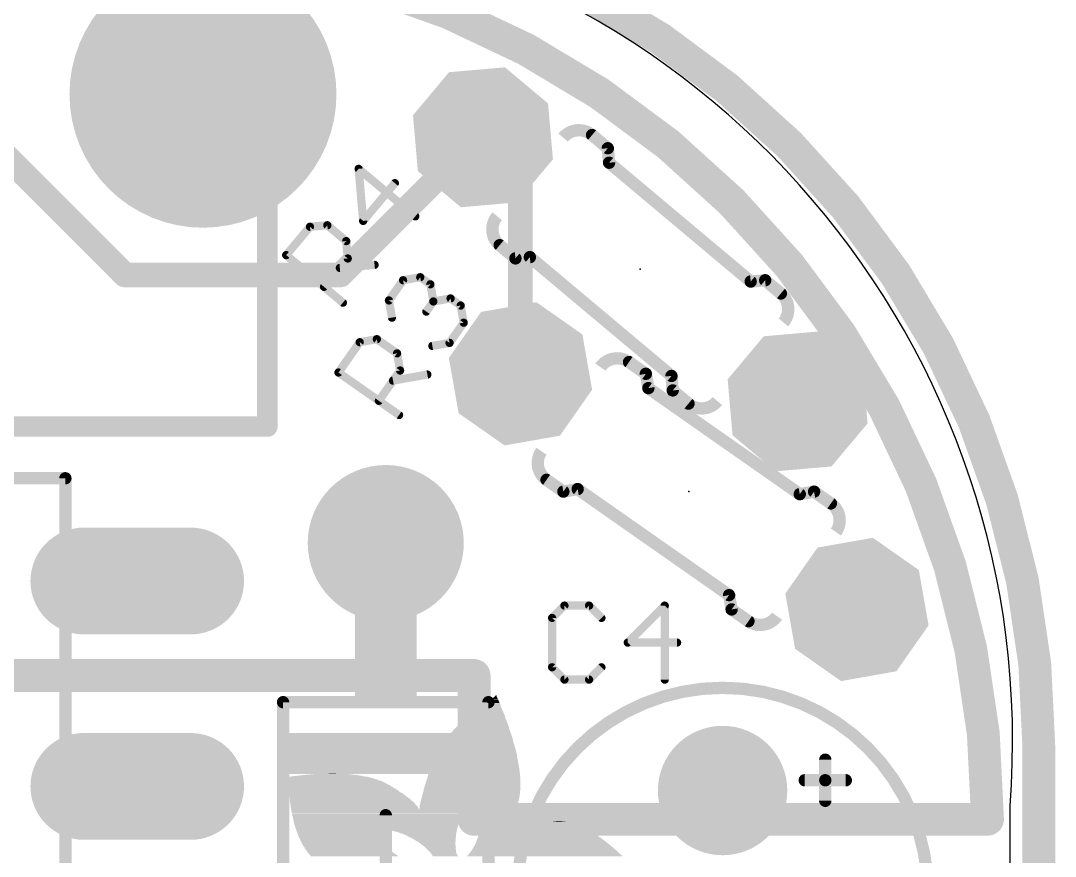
# Model space of a CAD drawing. Extents: x -0.5 to 33.7, y -0.3 to 25.8.
# Drawn here: x 20.94 to 33.73, y 6.02 to 16.35 of the extents above; entities that cross this region are included whole.
import ezdxf

# ---------------------------------------------------------------- set-up
doc = ezdxf.new("R2010")
doc.units = 0
for name, color, linetype in [('1', 12, 'CONTINUOUS'), ('16', 132, 'CONTINUOUS'), ('17', 110, 'CONTINUOUS'), ('20', 53, 'CONTINUOUS'), ('200', 4, 'CONTINUOUS'), ('21', 253, 'CONTINUOUS'), ('23', 53, 'CONTINUOUS'), ('25', 253, 'CONTINUOUS')]:
    doc.layers.add(name, color=color, linetype=linetype)

# ---------------------------------------------------------------- blocks, each defined once
blk = doc.blocks.new('RECT')
blk.add_solid([(-0.5, -0.5), (0.5, -0.5), (-0.5, 0.5), (0.5, 0.5)])
blk = doc.blocks.new('ROUNDP')
at = {"const_width": 0.5}
blk.add_lwpolyline([(0, -0.25, 1), (0, 0.25, 1), (0, -0.25)], format="xyb", dxfattribs=at)
blk = doc.blocks.new('LONGP100')
at = {"const_width": 1}
blk.add_lwpolyline([(-0.5, 0), (0.5, 0)], dxfattribs=at)
at = {"const_width": 0.5}
for points in [[(-0.5, 0.25, 1), (-0.5, -0.25)], [(0.5, -0.25, 1), (0.5, 0.25)]]:
    blk.add_lwpolyline(points, format="xyb", dxfattribs=at)
blk = doc.blocks.new('OCTAGONP')
at = {"const_width": 0.5}
blk.add_lwpolyline([(-0.25, -0.1036), (-0.25, 0.1036), (-0.1036, 0.25), (0.1036, 0.25), (0.25, 0.1036), (0.25, -0.1036), (0.1036, -0.25), (-0.1036, -0.25), (-0.25, -0.1036), (-0.25, 0.1036)], dxfattribs=at)

msp = doc.modelspace()

# ---------------------------------------------------------------- linework, layer by layer
at = {"layer": '1'}
for points, const_width in [([(33.528, 7.366, 0.4142), (22.987, 17.907)], 0.4064), ([(33.6296, 7.366, 1), (33.4264, 7.366)], 0.2032), ([(33.4264, 7.366, 1), (33.6296, 7.366)], 0.2032)]:
    msp.add_lwpolyline(points, format="xyb", dxfattribs=dict(at, const_width=const_width))
at = {"layer": '1', "const_width": 0.4064}
msp.add_lwpolyline([(33.528, 7.366), (33.528, -0.127)], dxfattribs=at)
at = {"layer": '16'}
for points, const_width in [([(32.893, 6.477, 0.4142), (22.098, 17.272)], 0.4064), ([(26.5939, 14.9862, 1), (26.5941, 14.8338)], 0.1524), ([(26.6479, 14.8561, 1), (26.5401, 14.9639)], 0.1524), ([(26.7289, 14.91, 1), (26.5765, 14.9102)], 0.1524), ([(26.7066, 14.9302, 1), (26.5988, 14.8224)], 0.1524), ([(26.6528, 14.8339, 1), (26.6526, 14.9863)], 0.1524), ([(26.5765, 14.8764, 1), (26.7289, 14.8762)], 0.1524), ([(27.1931, 14.4121, 1), (27.0407, 14.4121)], 0.1524), ([(27.063, 14.3582, 1), (27.1708, 14.466)], 0.1524), ([(22.225, 13.2842, 1), (22.225, 13.1318)], 0.1524), ([(22.1711, 13.1541, 1), (22.2789, 13.2619)], 0.1524), ([(24.8381, 13.2619, 1), (24.9459, 13.1541)], 0.1524), ([(24.892, 13.1318, 1), (24.892, 13.2842)], 0.1524), ([(27.0408, 11.9855, 1), (27.1932, 11.9855)], 0.1524), ([(26.6446, 8.255, 1), (26.4414, 8.255)], 0.2032), ([(26.543, 8.1534, 1), (26.543, 8.3566)], 0.2032), ([(26.543, 6.5786, 1), (26.543, 6.3754)], 0.2032), ([(32.893, 6.3754, 1), (32.893, 6.5786)], 0.2032), ([(26.4414, 6.477, 1), (26.6446, 6.477)], 0.2032), ([(32.7914, 6.477, 1), (32.9946, 6.477)], 0.2032)]:
    msp.add_lwpolyline(points, format="xyb", dxfattribs=dict(at, const_width=const_width))
for points, const_width in [([(20.574, 14.859), (22.225, 13.208)], 0.3048), ([(24.892, 13.208), (26.594, 14.91)], 0.3048), ([(26.594, 14.91), (26.6527, 14.9101)], 0.3048), ([(26.6527, 14.9101), (26.6527, 14.8763)], 0.3048), ([(26.6527, 14.8763), (27.1169, 14.4121)], 0.3048), ([(27.1169, 14.4121), (27.117, 11.9855)], 0.3048), ([(22.225, 13.208), (24.892, 13.208)], 0.3048), ([(18.796, 8.255), (26.543, 8.255)], 0.4064), ([(26.543, 8.255), (26.543, 6.477)], 0.4064), ([(26.543, 6.477), (32.893, 6.477)], 0.4064)]:
    msp.add_lwpolyline(points, dxfattribs=dict(at, const_width=const_width))
at = {"layer": '20'}
msp.add_line((33.1712, 0.124), (33.1712, 6.6404), dxfattribs=at)
msp.add_arc((22.9044, 7.4404), 10.2979, 355.5444, 85.5433, dxfattribs=at)
at = {"layer": '21'}
for points, const_width in [([(23.9862, 11.3332), (23.9862, 25.6332)], 0.254), ([(28.0025, 14.938), (28.1971, 14.7748)], 0.1524), ([(28.2127, 14.5958), (28.1971, 14.7748)], 0.1524), ([(28.2127, 14.5958), (29.9639, 13.1264)], 0.1524), ([(26.8596, 13.576), (27.0542, 13.4127)], 0.1524), ([(27.2331, 13.4284), (27.0542, 13.4127)], 0.1524), ([(27.2331, 13.4284), (28.9843, 11.959)], 0.1524), ([(29.9639, 13.1264), (30.1428, 13.1421)], 0.1524), ([(30.3374, 12.9788), (30.1428, 13.1421)], 0.1524), ([(28.4591, 12.131), (28.6672, 11.9853)], 0.1524), ([(28.6984, 11.8084), (28.6672, 11.9853)], 0.1524), ([(28.9843, 11.959), (28.9999, 11.78)], 0.1524), ([(28.6984, 11.8084), (30.571, 10.4972)], 0.1524), ([(29.1945, 11.6168), (28.9999, 11.78)], 0.1524), ([(9.1862, 11.3332), (23.9862, 11.3332)], 0.254), ([(15.6464, 10.6934), (21.4884, 10.6934)], 0.1524), ([(21.4884, 0.5334), (21.4884, 10.6934)], 0.1524), ([(27.4393, 10.6745), (27.6474, 10.5288)], 0.1524), ([(27.8242, 10.56), (27.6474, 10.5288)], 0.1524), ([(27.8242, 10.56), (29.6968, 9.2488)], 0.1524), ([(30.571, 10.4972), (30.7478, 10.5284)], 0.1524), ([(30.9559, 10.3827), (30.7478, 10.5284)], 0.1524), ([(29.6968, 9.2488), (29.728, 9.0719)], 0.1524), ([(29.9361, 8.9262), (29.728, 9.0719)], 0.1524), ([(24.1808, 3.8608), (24.1808, 7.9248)], 0.1524), ([(26.7208, 7.9248), (24.1808, 7.9248)], 0.1524), ([(26.7208, 7.9248), (26.7208, 3.8608)], 0.1524), ([(30.8864, 7.2136), (30.8864, 6.9596)], 0.1524), ([(30.6324, 6.9596), (30.8864, 6.9596)], 0.1524), ([(30.8864, 6.9596), (30.8864, 6.7056)], 0.1524), ([(30.8864, 6.9596), (31.1404, 6.9596)], 0.1524), ([(25.4508, 6.5278), (25.4508, 5.8928)], 0.1524)]:
    msp.add_lwpolyline(points, dxfattribs=dict(at, const_width=const_width))
for points, const_width in [([(28.0025, 14.938, 0.4142), (27.6446, 14.9067)], 0.1524), ([(28.027, 14.9672, 1), (27.978, 14.9088)], 0.0762), ([(28.235, 14.7781, 1), (28.1591, 14.7714)], 0.0762), ([(28.1726, 14.7456, 1), (28.2215, 14.8039)], 0.0762), ([(28.2372, 14.625, 1), (28.1882, 14.5666)], 0.0762), ([(28.1748, 14.5925, 1), (28.2507, 14.5992)], 0.0762), ([(26.8283, 13.9338, 0.4142), (26.8596, 13.576)], 0.1524), ([(26.8841, 13.6052, 1), (26.8351, 13.5468)], 0.0762), ([(27.0509, 13.4507, 1), (27.0575, 13.3748)], 0.0762), ([(27.0297, 13.3835, 1), (27.0787, 13.4419)], 0.0762), ([(27.2576, 13.4576, 1), (27.2086, 13.3992)], 0.0762), ([(27.2364, 13.3904, 1), (27.2298, 13.4663)], 0.0762), ([(29.9606, 13.1644, 1), (29.9672, 13.0885)], 0.0762), ([(29.9394, 13.0972, 1), (29.9884, 13.1556)], 0.0762), ([(30.1673, 13.1713, 1), (30.1183, 13.1129)], 0.0762), ([(30.1461, 13.1041, 1), (30.1395, 13.18)], 0.0762), ([(30.3687, 12.621, 0.4142), (30.3374, 12.9788)], 0.1524), ([(30.3129, 12.9496, 1), (30.3619, 13.008)], 0.0762), ([(28.4591, 12.131, 0.4142), (28.1054, 12.0686)], 0.1524), ([(28.481, 12.1622, 1), (28.4373, 12.0997)], 0.0762), ([(28.7047, 11.9919, 1), (28.6297, 11.9786)], 0.0762), ([(28.6453, 11.9541, 1), (28.689, 12.0165)], 0.0762), ([(29.0222, 11.9623, 1), (28.9463, 11.9556)], 0.0762), ([(28.9598, 11.9298, 1), (29.0088, 11.9882)], 0.0762), ([(28.7202, 11.8396, 1), (28.6765, 11.7772)], 0.0762), ([(28.6609, 11.8018, 1), (28.7359, 11.815)], 0.0762), ([(29.0244, 11.8092, 1), (28.9754, 11.7509)], 0.0762), ([(28.962, 11.7767, 1), (29.0379, 11.7834)], 0.0762), ([(29.1945, 11.6168, 0.4142), (29.5524, 11.6481)], 0.1524), ([(29.17, 11.5876, 1), (29.219, 11.646)], 0.0762), ([(23.9227, 11.3332, 1), (24.0497, 11.3332)], 0.127), ([(23.9862, 11.2697, 1), (23.9862, 11.3967)], 0.127), ([(27.3769, 11.0283, 0.4142), (27.4393, 10.6745)], 0.1524), ([(21.5265, 10.6934, 1), (21.4503, 10.6934)], 0.0762), ([(21.4884, 10.6553, 1), (21.4884, 10.7315)], 0.0762), ([(27.4612, 10.7057, 1), (27.4174, 10.6433)], 0.0762), ([(27.8461, 10.5912, 1), (27.8024, 10.5288)], 0.0762), ([(27.8309, 10.5225, 1), (27.8176, 10.5975)], 0.0762), ([(27.6407, 10.5663, 1), (27.654, 10.4913)], 0.0762), ([(27.6255, 10.4976, 1), (27.6692, 10.56)], 0.0762), ([(30.5643, 10.5347, 1), (30.5776, 10.4597)], 0.0762), ([(30.5491, 10.466, 1), (30.5928, 10.5284)], 0.0762), ([(30.7697, 10.5596, 1), (30.726, 10.4972)], 0.0762), ([(30.7544, 10.4909, 1), (30.7412, 10.5659)], 0.0762), ([(31.0183, 10.0289, 0.4142), (30.9559, 10.3827)], 0.1524), ([(30.934, 10.3515, 1), (30.9777, 10.4139)], 0.0762), ([(29.7343, 9.2554, 1), (29.6593, 9.2422)], 0.0762), ([(29.675, 9.2176, 1), (29.7187, 9.28)], 0.0762), ([(29.7499, 9.1031, 1), (29.7062, 9.0407)], 0.0762), ([(29.6905, 9.0653, 1), (29.7655, 9.0785)], 0.0762), ([(29.9361, 8.9262, 0.4142), (30.2898, 8.9886)], 0.1524), ([(29.9142, 8.895, 1), (29.9579, 8.9575)], 0.0762), ([(29.6164, 3.0226, 1), (29.6164, 8.1026, 1), (29.6164, 3.0226)], 0.1524), ([(24.2189, 7.9248, 1), (24.1427, 7.9248)], 0.0762), ([(24.1808, 7.9629, 1), (24.1808, 7.8867)], 0.0762), ([(26.7589, 7.9248, 1), (26.6827, 7.9248)], 0.0762), ([(26.7208, 7.8867, 1), (26.7208, 7.9629)], 0.0762), ([(30.9245, 7.2136, 1), (30.8483, 7.2136)], 0.0762), ([(30.6324, 6.9977, 1), (30.6324, 6.9215)], 0.0762), ([(30.9245, 6.9596, 1), (30.8483, 6.9596)], 0.0762), ([(30.8864, 6.9977, 1), (30.8864, 6.9215)], 0.0762), ([(30.8483, 6.9596, 1), (30.9245, 6.9596)], 0.0762), ([(30.8864, 6.9215, 1), (30.8864, 6.9977)], 0.0762), ([(31.1404, 6.9215, 1), (31.1404, 6.9977)], 0.0762), ([(30.8483, 6.7056, 1), (30.9245, 6.7056)], 0.0762), ([(25.4889, 6.5278, 1), (25.4127, 6.5278)], 0.0762)]:
    msp.add_lwpolyline(points, format="xyb", dxfattribs=dict(at, const_width=const_width))
at = {"layer": '23'}
for p in [(28.5985, 13.2774), (29.1976, 10.5286)]:
    msp.add_point(p, dxfattribs=at)
at = {"layer": '25', "const_width": 0.0508}
for points in [[(25.1312, 14.5399, 1), (25.0985, 14.501)], [(25.1402, 14.5227, 1), (25.0896, 14.5182)], [(25.5829, 14.3268, 1), (25.544, 14.3595)], [(25.7996, 13.9127, 1), (25.8323, 13.9516)], [(24.5113, 13.8291, 1), (24.5157, 13.7785)], [(24.533, 13.7875, 1), (24.4941, 13.8201)], [(24.7447, 13.8421, 1), (24.7121, 13.8031)], [(24.7306, 13.7973, 1), (24.7262, 13.8479)], [(25.1518, 13.8921, 1), (25.1907, 13.8594)], [(25.146, 13.8736, 1), (25.1966, 13.878)], [(24.9874, 13.6287, 1), (24.9368, 13.6243)], [(24.9458, 13.607, 1), (24.9784, 13.646)], [(24.1999, 13.4696, 1), (24.2388, 13.4369)], [(24.2357, 13.4727, 1), (24.2031, 13.4338)], [(24.9556, 13.4094, 1), (25.0062, 13.4138)], [(25.0004, 13.3953, 1), (24.9614, 13.4279)], [(24.8806, 13.3201, 1), (24.8851, 13.2695)], [(25.3148, 13.3071, 1), (25.3104, 13.3577)], [(25.6605, 13.1675, 1), (25.6693, 13.1175)], [(25.6857, 13.128, 1), (25.6441, 13.1571)], [(25.8919, 13.2008, 1), (25.8627, 13.1592)], [(25.8817, 13.155, 1), (25.8729, 13.205)], [(24.6673, 13.0774, 1), (24.7062, 13.0448)], [(26.0273, 13.0969, 1), (25.9772, 13.0881)], [(25.9877, 13.0717, 1), (26.0168, 13.1133)], [(25.5149, 12.897, 1), (25.4649, 12.8882)], [(25.4691, 12.9072, 1), (25.5107, 12.8781)], [(26.0353, 12.9051, 1), (26.0441, 12.855)], [(26.0605, 12.8655, 1), (26.0189, 12.8946)], [(26.2667, 12.9383, 1), (26.2376, 12.8967)], [(26.2566, 12.8925, 1), (26.2477, 12.9425)], [(24.9041, 12.8455, 1), (24.9368, 12.8845)], [(26.0147, 12.8756, 1), (26.0647, 12.8845)], [(26.4021, 12.8344, 1), (26.3521, 12.8256)], [(26.3625, 12.8092, 1), (26.3917, 12.8508)], [(25.5023, 12.6758, 1), (25.5524, 12.6846)], [(25.9314, 12.7697, 1), (25.973, 12.7405)], [(26.4354, 12.603, 1), (26.3937, 12.6322)], [(26.3895, 12.6132, 1), (26.4396, 12.622)], [(25.1239, 12.4012, 1), (25.1327, 12.3512)], [(25.1491, 12.3616, 1), (25.1075, 12.3908)], [(25.3553, 12.4345, 1), (25.3261, 12.3928)], [(25.3451, 12.3886, 1), (25.3363, 12.4387)], [(26.244, 12.3427, 1), (26.2352, 12.3927)], [(25.6156, 12.2431, 1), (25.5656, 12.2343)], [(25.576, 12.2179, 1), (25.6052, 12.2595)], [(26.0227, 12.3553, 1), (26.0316, 12.3052)], [(26.2188, 12.3823, 1), (26.2604, 12.3531)], [(24.8804, 12.0222, 1), (24.8513, 11.9805)], [(24.845, 12.0159, 1), (24.8866, 11.9868)], [(25.6031, 12.0218, 1), (25.6531, 12.0307)], [(25.6489, 12.0117, 1), (25.6073, 12.0408)], [(25.5362, 11.9263, 1), (25.545, 11.8763)], [(25.9699, 11.9512, 1), (25.961, 12.0012)], [(25.3448, 11.666, 1), (25.3864, 11.6368)], [(25.6009, 11.4556, 1), (25.6301, 11.4972)], [(27.6607, 9.1448, 1), (27.6607, 9.094)], [(27.6787, 9.1014, 1), (27.6428, 9.1373)], [(27.9838, 9.1373, 1), (27.9478, 9.1014)], [(27.9658, 9.094, 1), (27.9658, 9.1448)], [(28.9267, 9.1194, 1), (28.8759, 9.1194)], [(28.9193, 9.1014, 1), (28.8833, 9.1373)], [(27.5336, 8.9669, 1), (27.4828, 8.9669)], [(27.4902, 8.9848, 1), (27.5262, 8.9489)], [(28.1004, 8.9489, 1), (28.1363, 8.9848)], [(28.4437, 8.6872, 1), (28.4437, 8.6364)], [(28.4258, 8.6798, 1), (28.4617, 8.6438)], [(29.0538, 8.6364, 1), (29.0538, 8.6872)], [(27.5262, 8.3747, 1), (27.4902, 8.3388)], [(27.4828, 8.3567, 1), (27.5336, 8.3567)], [(28.1363, 8.3388, 1), (28.1004, 8.3747)], [(27.6607, 8.2296, 1), (27.6607, 8.1788)], [(27.6428, 8.1862, 1), (27.6787, 8.2222)], [(27.9478, 8.2222, 1), (27.9838, 8.1862)], [(27.9658, 8.1788, 1), (27.9658, 8.2296)], [(28.8759, 8.2042, 1), (28.9267, 8.2042)]]:
    msp.add_lwpolyline(points, format="xyb", dxfattribs=at)
at = {"layer": '25', "const_width": 0.1016}
for points in [[(25.8159, 13.9322), (25.1149, 14.5204)], [(25.1149, 14.5204), (25.1713, 13.8758)], [(25.1713, 13.8758), (25.5634, 14.3432)], [(24.2194, 13.4533), (24.5135, 13.8038)], [(24.5135, 13.8038), (24.7284, 13.8226)], [(24.7284, 13.8226), (24.9621, 13.6265)], [(24.9621, 13.6265), (24.9809, 13.4116)], [(24.9205, 12.865), (24.2194, 13.4533)], [(24.9809, 13.4116), (24.6868, 13.0611)], [(24.8829, 13.2948), (25.3126, 13.3324)], [(25.4899, 12.8926), (25.6649, 13.1425)], [(25.6649, 13.1425), (25.8773, 13.18)], [(25.8773, 13.18), (26.0023, 13.0925)], [(26.0023, 13.0925), (26.0397, 12.8801)], [(25.5274, 12.6802), (25.4899, 12.8926)], [(26.0397, 12.8801), (25.9522, 12.7551)], [(26.0397, 12.8801), (26.2521, 12.9175)], [(26.2521, 12.9175), (26.3771, 12.83)], [(26.3771, 12.83), (26.4146, 12.6176)], [(26.4146, 12.6176), (26.2396, 12.3677)], [(24.8658, 12.0014), (25.1283, 12.3762)], [(25.1283, 12.3762), (25.3407, 12.4136)], [(25.3407, 12.4136), (25.5906, 12.2387)], [(26.2396, 12.3677), (26.0271, 12.3302)], [(25.5906, 12.2387), (25.6281, 12.0262)], [(25.6155, 11.4764), (24.8658, 12.0014)], [(25.6281, 12.0262), (25.3656, 11.6514)], [(25.5406, 11.9013), (25.9654, 11.9762)], [(27.6607, 9.1194), (27.5082, 8.9669)], [(27.9658, 9.1194), (27.6607, 9.1194)], [(28.1183, 8.9669), (27.9658, 9.1194)], [(28.9013, 9.1194), (28.4437, 8.6618)], [(28.9013, 8.2042), (28.9013, 9.1194)], [(27.5082, 8.9669), (27.5082, 8.3567)], [(28.4437, 8.6618), (29.0538, 8.6618)], [(27.5082, 8.3567), (27.6607, 8.2042)], [(27.9658, 8.2042), (28.1183, 8.3567)], [(27.6607, 8.2042), (27.9658, 8.2042)]]:
    msp.add_lwpolyline(points, dxfattribs=at)

# ---------------------------------------------------------------- block references
at = {"layer": '17'}
for name, p, xscale, yscale, rotation in [('ROUNDP', (23.1902, 15.4432), 3.302, 3.302, 180), ('ROUNDP', (23.1902, 15.4432), 3.302, 3.302, 180), ('OCTAGONP', (26.6527, 14.9101), 1.6764, 1.6764, 140), ('OCTAGONP', (26.6527, 14.9101), 1.6764, 1.6764, 140), ('OCTAGONP', (27.117, 11.9855), 1.6764, 1.6764, 145), ('OCTAGONP', (27.117, 11.9855), 1.6764, 1.6764, 145), ('OCTAGONP', (30.5443, 11.6447), 1.6764, 1.6764, 140), ('OCTAGONP', (30.5443, 11.6447), 1.6764, 1.6764, 140), ('ROUNDP', (25.4508, 9.8928), 1.9304, 1.9304, 270), ('ROUNDP', (25.4508, 9.8928), 1.9304, 1.9304, 270), ('OCTAGONP', (31.2782, 9.0717), 1.6764, 1.6764, 145), ('OCTAGONP', (31.2782, 9.0717), 1.6764, 1.6764, 145), ('LONGP100', (22.3774, 9.4234), 1.3208, 1.3208, 180), ('LONGP100', (22.3774, 9.4234), 1.3208, 1.3208, 180), ('ROUNDP', (29.6164, 6.8326), 1.6002, 1.6002, 270), ('ROUNDP', (29.6164, 6.8326), 1.6002, 1.6002, 270), ('LONGP100', (22.3774, 6.8834), 1.3208, 1.3208, 180), ('LONGP100', (22.3774, 6.8834), 1.3208, 1.3208, 180)]:
    msp.add_blockref(name, p, dxfattribs=dict(at, xscale=xscale, yscale=yscale, rotation=rotation))
at = {"layer": '200', "yscale": 0.0038}
for p, xscale in [((26.7882, 7.9338), 0.1256), ((26.7882, 7.9376), 0.118), ((26.7901, 7.9414), 0.1142), ((26.792, 7.9452), 0.1104), ((26.7939, 7.949), 0.099), ((26.7958, 7.9528), 0.0952), ((26.7958, 7.9566), 0.0876), ((26.7977, 7.9604), 0.0838), ((26.7996, 7.9643), 0.0724), ((26.8015, 7.9681), 0.0686), ((26.8034, 7.9719), 0.0648), ((26.8034, 7.9757), 0.0572), ((26.8053, 7.9795), 0.0534), ((26.8073, 7.9833), 0.0418), ((26.8092, 7.9871), 0.038), ((26.8092, 7.9909), 0.0304), ((26.8111, 7.9947), 0.0266), ((26.813, 7.9985), 0.0228), ((26.8129, 8.0024), 0.0152), ((26.8148, 8.0062), 0.0114), ((26.7311, 7.8042), 0.3466), ((26.7311, 7.808), 0.339), ((26.733, 7.8119), 0.3352), ((26.7348, 7.8157), 0.3238), ((26.7367, 7.8195), 0.32), ((26.7386, 7.8233), 0.3162), ((26.7405, 7.8271), 0.3048), ((26.7424, 7.8309), 0.301), ((26.7425, 7.8347), 0.2932), ((26.7444, 7.8385), 0.2894), ((26.7482, 7.8423), 0.2818), ((26.7482, 7.8461), 0.2742), ((26.7501, 7.85), 0.2704), ((26.752, 7.8538), 0.259), ((26.7539, 7.8576), 0.2552), ((26.7558, 7.8614), 0.2514), ((26.7577, 7.8652), 0.24), ((26.7596, 7.869), 0.2362), ((26.7596, 7.8728), 0.2286), ((26.7615, 7.8766), 0.2248), ((26.7653, 7.8804), 0.2172), ((26.7653, 7.8842), 0.2096), ((26.7672, 7.8881), 0.2058), ((26.7692, 7.8919), 0.1942), ((26.7711, 7.8957), 0.1904), ((26.773, 7.8995), 0.1866), ((26.773, 7.9033), 0.179), ((26.7768, 7.9071), 0.1714), ((26.7767, 7.9109), 0.1638), ((26.7786, 7.9147), 0.16), ((26.7786, 7.9185), 0.1524), ((26.7825, 7.9223), 0.1446), ((26.7844, 7.9262), 0.1408), ((26.7844, 7.93), 0.1332), ((26.672, 7.6785), 0.5562), ((26.6739, 7.6823), 0.5524), ((26.6739, 7.6861), 0.5448), ((26.6777, 7.6899), 0.5372), ((26.6796, 7.6937), 0.5334), ((26.6796, 7.6976), 0.5258), ((26.6834, 7.7014), 0.5182), ((26.6853, 7.7052), 0.5144), ((26.6853, 7.709), 0.5068), ((26.6891, 7.7128), 0.4992), ((26.6891, 7.7166), 0.4914), ((26.691, 7.7204), 0.4876), ((26.6948, 7.7242), 0.48), ((26.6948, 7.728), 0.4724), ((26.6967, 7.7318), 0.4686), ((26.6986, 7.7357), 0.4648), ((26.7005, 7.7395), 0.4534), ((26.7024, 7.7433), 0.4496), ((26.7025, 7.7471), 0.4418), ((26.7063, 7.7509), 0.4342), ((26.7082, 7.7547), 0.4304), ((26.7082, 7.7585), 0.4228), ((26.712, 7.7623), 0.4152), ((26.7139, 7.7661), 0.4114), ((26.7139, 7.7699), 0.4038), ((26.7158, 7.7738), 0.4), ((26.7177, 7.7776), 0.3886), ((26.7196, 7.7814), 0.3848), ((26.7215, 7.7852), 0.381), ((26.7234, 7.789), 0.3696), ((26.7253, 7.7928), 0.3658), ((26.7253, 7.7966), 0.3582), ((26.7291, 7.8004), 0.3506), ((26.6282, 7.549), 0.7352), ((26.6282, 7.5528), 0.7276), ((26.6301, 7.5566), 0.7238), ((26.632, 7.5604), 0.72), ((26.632, 7.5642), 0.7124), ((26.6339, 7.568), 0.7086), ((26.6339, 7.5756), 0.701), ((26.6358, 7.5718), 0.7048), ((26.6358, 7.5794), 0.6972), ((26.6377, 7.5833), 0.6934), ((26.6377, 7.5871), 0.6858), ((26.6396, 7.5909), 0.682), ((26.6415, 7.5947), 0.6782), ((26.6415, 7.5985), 0.6706), ((26.6434, 7.6023), 0.6668), ((26.6453, 7.6061), 0.663), ((26.6453, 7.6099), 0.6552), ((26.6472, 7.6137), 0.6514), ((26.6491, 7.6175), 0.6476), ((26.6491, 7.6214), 0.64), ((26.651, 7.6252), 0.6362), ((26.6529, 7.629), 0.6324), ((26.6529, 7.6328), 0.6248), ((26.6548, 7.6366), 0.621), ((26.6567, 7.6404), 0.6172), ((26.6567, 7.6442), 0.6096), ((26.6605, 7.648), 0.602), ((26.6624, 7.6518), 0.5982), ((26.6625, 7.6556), 0.5904), ((26.6644, 7.6595), 0.5866), ((26.6663, 7.6633), 0.5828), ((26.6663, 7.6671), 0.5752), ((26.6701, 7.6709), 0.5676), ((26.6701, 7.6747), 0.56), ((26.5996, 7.4194), 0.8686), ((26.5996, 7.427), 0.861), ((26.6015, 7.4232), 0.8648), ((26.6015, 7.4309), 0.8572), ((26.6034, 7.4385), 0.8534), ((26.6034, 7.4347), 0.8534), ((26.6034, 7.4423), 0.8458), ((26.6053, 7.4499), 0.842), ((26.6053, 7.4461), 0.842), ((26.6053, 7.4537), 0.8344), ((26.6072, 7.4613), 0.8306), ((26.6072, 7.4575), 0.8306), ((26.6091, 7.4651), 0.8268), ((26.6091, 7.469), 0.8192), ((26.611, 7.4766), 0.8154), ((26.611, 7.4728), 0.8154), ((26.611, 7.4804), 0.8078), ((26.6129, 7.488), 0.804), ((26.6129, 7.4842), 0.804), ((26.6129, 7.4918), 0.7962), ((26.6148, 7.4956), 0.7924), ((26.6167, 7.4994), 0.7886), ((26.6167, 7.5071), 0.781), ((26.6186, 7.5032), 0.7848), ((26.6186, 7.5109), 0.7772), ((26.6205, 7.5147), 0.7734), ((26.6205, 7.5223), 0.7658), ((26.6205, 7.5185), 0.7658), ((26.6224, 7.5261), 0.762), ((26.6224, 7.5299), 0.7544), ((26.6243, 7.5337), 0.7506), ((26.6263, 7.5375), 0.7466), ((26.6263, 7.5452), 0.739), ((26.6263, 7.5413), 0.739), ((26.5786, 7.2975), 0.9716), ((26.5805, 7.2937), 0.9754), ((26.5805, 7.3051), 0.9678), ((26.5805, 7.3013), 0.9678), ((26.5806, 7.3127), 0.96), ((26.5825, 7.3089), 0.9638), ((26.5825, 7.3166), 0.9562), ((26.5844, 7.3242), 0.9524), ((26.5844, 7.3204), 0.9524), ((26.5844, 7.3318), 0.9448), ((26.5844, 7.328), 0.9448), ((26.5863, 7.3394), 0.941), ((26.5863, 7.3356), 0.941), ((26.5863, 7.347), 0.9334), ((26.5863, 7.3432), 0.9334), ((26.5882, 7.3508), 0.9296), ((26.5881, 7.3585), 0.922), ((26.5901, 7.3547), 0.9258), ((26.59, 7.3661), 0.9182), ((26.59, 7.3623), 0.9182), ((26.59, 7.3737), 0.9106), ((26.5919, 7.3699), 0.9144), ((26.592, 7.3775), 0.9066), ((26.5939, 7.3851), 0.9028), ((26.5939, 7.3813), 0.9028), ((26.5939, 7.3889), 0.8952), ((26.5958, 7.3966), 0.8914), ((26.5958, 7.3928), 0.8914), ((26.5958, 7.4042), 0.8838), ((26.5958, 7.4004), 0.8838), ((26.5977, 7.408), 0.88), ((26.5977, 7.4156), 0.8724), ((26.5996, 7.4118), 0.8762), ((26.5615, 7.168), 1.0592), ((26.5615, 7.1642), 1.0592), ((26.5634, 7.1794), 1.0554), ((26.5634, 7.1756), 1.0554), ((26.5634, 7.1718), 1.0554), ((26.5634, 7.187), 1.0476), ((26.5634, 7.1832), 1.0476), ((26.5653, 7.1946), 1.0438), ((26.5653, 7.1908), 1.0438), ((26.5672, 7.2023), 1.04), ((26.5672, 7.1984), 1.04), ((26.5672, 7.2137), 1.0324), ((26.5672, 7.2099), 1.0324), ((26.5672, 7.2061), 1.0324), ((26.5691, 7.2213), 1.0286), ((26.5691, 7.2175), 1.0286), ((26.5691, 7.2289), 1.021), ((26.5691, 7.2251), 1.021), ((26.571, 7.2365), 1.0172), ((26.571, 7.2327), 1.0172), ((26.571, 7.2442), 1.0096), ((26.5729, 7.2404), 1.0134), ((26.5729, 7.2518), 1.0058), ((26.5729, 7.248), 1.0058), ((26.5748, 7.2594), 1.002), ((26.5748, 7.2556), 1.002), ((26.5748, 7.267), 0.9944), ((26.5748, 7.2632), 0.9944), ((26.5767, 7.2746), 0.9906), ((26.5767, 7.2708), 0.9906), ((26.5767, 7.2823), 0.983), ((26.5767, 7.2785), 0.983), ((26.5786, 7.2899), 0.9792), ((26.5786, 7.2861), 0.9792), ((24.7841, 7.0384), 0.3162), ((24.7898, 7.0422), 0.0914), ((26.5462, 7.0422), 1.1278), ((26.5462, 7.0384), 1.1278), ((26.5463, 7.0537), 1.12), ((26.5463, 7.0499), 1.12), ((26.5482, 7.046), 1.1238), ((26.5482, 7.0651), 1.1162), ((26.5482, 7.0613), 1.1162), ((26.5482, 7.0575), 1.1162), ((26.5501, 7.0765), 1.1124), ((26.5501, 7.0727), 1.1124), ((26.5501, 7.0689), 1.1124), ((26.5501, 7.0841), 1.1048), ((26.552, 7.0803), 1.1086), ((26.552, 7.0956), 1.101), ((26.552, 7.0918), 1.101), ((26.552, 7.088), 1.101), ((26.5539, 7.1032), 1.0972), ((26.5539, 7.0994), 1.0972), ((26.5539, 7.1146), 1.0896), ((26.5558, 7.1108), 1.0934), ((26.5558, 7.107), 1.0934), ((26.5558, 7.1222), 1.0858), ((26.5558, 7.1184), 1.0858), ((26.5577, 7.1337), 1.082), ((26.5577, 7.1299), 1.082), ((26.5577, 7.1261), 1.082), ((26.5577, 7.1413), 1.0744), ((26.5577, 7.1375), 1.0744), ((26.5596, 7.1527), 1.0706), ((26.5596, 7.1489), 1.0706), ((26.5596, 7.1451), 1.0706), ((26.5615, 7.1603), 1.0668), ((26.5615, 7.1565), 1.0668), ((24.7536, 6.9927), 1.0096), ((24.7746, 6.9813), 1.0516), ((24.7822, 6.9775), 1.0668), ((24.7879, 6.9737), 1.0782), ((24.8146, 6.9546), 1.1316), ((24.8184, 6.9508), 1.1392), ((24.8241, 6.947), 1.1506), ((24.8279, 6.9432), 1.1582), ((24.8527, 6.9203), 1.2078), ((24.8565, 6.9165), 1.2154), ((24.8603, 6.9127), 1.223), ((24.8641, 6.9089), 1.2306), ((24.7613, 6.9889), 1.0248), ((24.7689, 6.9851), 1.04), ((24.7937, 6.9698), 1.0896), ((24.7994, 6.966), 1.101), ((24.8051, 6.9622), 1.1124), ((24.8089, 6.9584), 1.12), ((24.8337, 6.9394), 1.1696), ((24.8375, 6.9356), 1.1772), ((24.8413, 6.9317), 1.1848), ((24.8451, 6.9279), 1.1924), ((24.8489, 6.9241), 1.2), ((24.7403, 7.0003), 0.9754), ((24.7479, 6.9965), 0.9906), ((24.7308, 7.0041), 0.9562), ((24.7384, 7.0079), 0.9106), ((24.7422, 7.0118), 0.8572), ((24.7499, 7.0156), 0.8038), ((24.7555, 7.0194), 0.7468), ((24.7612, 7.0232), 0.682), ((24.767, 7.027), 0.6096), ((24.7727, 7.0308), 0.5296), ((24.7765, 7.0346), 0.4382), ((26.5272, 6.9165), 1.1734), ((26.5272, 6.9127), 1.1734), ((26.5272, 6.9089), 1.1734), ((26.5291, 6.9279), 1.1696), ((26.5291, 6.9241), 1.1696), ((26.5291, 6.9203), 1.1696), ((26.531, 6.9432), 1.1658), ((26.531, 6.9394), 1.1658), ((26.531, 6.9356), 1.1658), ((26.531, 6.9317), 1.1658), ((26.5329, 6.9546), 1.162), ((26.5329, 6.9508), 1.162), ((26.5329, 6.947), 1.162), ((26.5348, 6.966), 1.1582), ((26.5348, 6.9622), 1.1582), ((26.5348, 6.9584), 1.1582), ((26.5367, 6.9775), 1.1544), ((26.5367, 6.9737), 1.1544), ((26.5367, 6.9698), 1.1544), ((26.5386, 6.9889), 1.1506), ((26.5386, 6.9851), 1.1506), ((26.5386, 6.9813), 1.1506), ((26.5405, 7.0003), 1.1468), ((26.5405, 6.9965), 1.1468), ((26.5405, 6.9927), 1.1468), ((26.5405, 7.0118), 1.1392), ((26.5405, 7.0079), 1.1392), ((26.5405, 7.0041), 1.1392), ((26.5424, 7.0232), 1.1354), ((26.5424, 7.0194), 1.1354), ((26.5424, 7.0156), 1.1354), ((26.5443, 7.0346), 1.1316), ((26.5443, 7.0308), 1.1316), ((26.5443, 7.027), 1.1316), ((24.8679, 6.9051), 1.2382), ((24.8699, 6.9013), 1.242), ((24.8737, 6.8975), 1.2496), ((24.8775, 6.8936), 1.2572), ((24.8794, 6.8898), 1.261), ((24.8832, 6.886), 1.2686), ((24.8908, 6.8784), 1.2764), ((24.8946, 6.8746), 1.284), ((24.8984, 6.8708), 1.2916), ((24.9003, 6.867), 1.2954), ((24.9041, 6.8632), 1.303), ((24.906, 6.8594), 1.3068), ((24.9308, 6.8289), 1.3564), ((24.9327, 6.8251), 1.3602), ((24.8889, 6.8822), 1.2724), ((24.9099, 6.8555), 1.3144), ((24.9137, 6.8517), 1.322), ((24.9156, 6.8479), 1.3258), ((24.9194, 6.8441), 1.3334), ((24.9213, 6.8403), 1.3372), ((24.9251, 6.8365), 1.3448), ((24.927, 6.8327), 1.3486), ((24.9384, 6.8213), 1.364), ((24.9403, 6.8174), 1.3678), ((24.9441, 6.8136), 1.3754), ((24.946, 6.8098), 1.3792), ((24.9499, 6.806), 1.3868), ((24.9518, 6.8022), 1.3906), ((24.9556, 6.7984), 1.3982), ((24.9575, 6.7946), 1.402), ((24.9613, 6.7908), 1.4096), ((24.9632, 6.787), 1.4134), ((24.967, 6.7832), 1.421), ((26.5081, 6.7946), 1.204), ((26.5081, 6.7908), 1.204), ((26.5062, 6.787), 1.2002), ((26.5062, 6.7832), 1.2002), ((26.5101, 6.8098), 1.2), ((26.5101, 6.806), 1.2), ((26.5101, 6.8022), 1.2), ((26.5101, 6.7984), 1.2), ((26.512, 6.8251), 1.1962), ((26.512, 6.8213), 1.1962), ((26.512, 6.8174), 1.1962), ((26.512, 6.8136), 1.1962), ((26.5158, 6.8403), 1.1962), ((26.5158, 6.8365), 1.1962), ((26.5158, 6.8327), 1.1962), ((26.5158, 6.8289), 1.1962), ((26.5177, 6.8517), 1.1924), ((26.5177, 6.8479), 1.1924), ((26.5177, 6.8441), 1.1924), ((26.5196, 6.867), 1.1886), ((26.5196, 6.8632), 1.1886), ((26.5196, 6.8594), 1.1886), ((26.5196, 6.8555), 1.1886), ((26.5215, 6.8784), 1.1848), ((26.5215, 6.8746), 1.1848), ((26.5215, 6.8708), 1.1848), ((26.5234, 6.8936), 1.181), ((26.5234, 6.8898), 1.181), ((26.5234, 6.886), 1.181), ((26.5234, 6.8822), 1.181), ((26.5253, 6.9051), 1.1772), ((26.5253, 6.9013), 1.1772), ((26.5253, 6.8975), 1.1772), ((24.9689, 6.7793), 1.425), ((24.9727, 6.7755), 1.425), ((24.9765, 6.7717), 1.4326), ((24.9784, 6.7679), 1.4364), ((24.9803, 6.7641), 1.4402), ((24.9841, 6.7603), 1.4478), ((24.986, 6.7565), 1.4516), ((24.9879, 6.7527), 1.4554), ((24.9918, 6.7489), 1.463), ((24.9937, 6.7451), 1.4668), ((24.9956, 6.7412), 1.4706), ((25.0108, 6.7222), 1.4936), ((25.0127, 6.7184), 1.4974), ((25.0146, 6.7146), 1.5012), ((25.0165, 6.7108), 1.505), ((25.0184, 6.707), 1.5088), ((25.0013, 6.7374), 1.4744), ((25.0032, 6.7336), 1.4782), ((25.0051, 6.7298), 1.482), ((25.007, 6.726), 1.4858), ((25.0222, 6.7031), 1.5088), ((25.0241, 6.6993), 1.5126), ((25.0279, 6.6955), 1.5202), ((25.0298, 6.6917), 1.524), ((25.0318, 6.6879), 1.5278), ((25.0337, 6.6841), 1.5316), ((25.0356, 6.6803), 1.5354), ((25.0375, 6.6765), 1.5392), ((25.0413, 6.6727), 1.5392), ((25.0432, 6.6689), 1.543), ((25.0451, 6.665), 1.5468), ((25.0451, 6.6612), 1.5468), ((25.047, 6.6574), 1.5506), ((25.0489, 6.6536), 1.5544), ((26.1729, 6.6689), 0.5942), ((26.171, 6.665), 0.5904), ((26.1691, 6.6612), 0.5866), ((26.1672, 6.6574), 0.5828), ((26.1672, 6.6536), 0.5828), ((26.1805, 6.6841), 0.602), ((26.1786, 6.6803), 0.598), ((26.1786, 6.6765), 0.598), ((26.1767, 6.6727), 0.5942), ((26.1938, 6.7031), 0.621), ((26.1919, 6.6993), 0.6172), ((26.1881, 6.6955), 0.6096), ((26.1862, 6.6917), 0.6058), ((26.1843, 6.6879), 0.602), ((26.2014, 6.7108), 0.6286), ((26.1976, 6.707), 0.621), ((26.2072, 6.7184), 0.64), ((26.2034, 6.7146), 0.6324), ((26.4948, 6.7336), 1.2078), ((26.4948, 6.7298), 1.2078), ((26.2224, 6.726), 0.6628), ((26.2129, 6.7222), 0.6438), ((26.4986, 6.7489), 1.2078), ((26.4986, 6.7451), 1.2078), ((26.4986, 6.7412), 1.2078), ((26.4967, 6.7374), 1.204), ((26.5024, 6.7641), 1.2078), ((26.5005, 6.7603), 1.204), ((26.5005, 6.7565), 1.204), ((26.5005, 6.7527), 1.204), ((26.5043, 6.7793), 1.204), ((26.5043, 6.7755), 1.204), ((26.5043, 6.7717), 1.204), ((26.5043, 6.7679), 1.204), ((26.832, 6.726), 0.5334), ((26.8396, 6.7222), 0.5182), ((26.8415, 6.7184), 0.5068), ((26.8434, 6.7146), 0.503), ((26.8473, 6.7108), 0.4952), ((26.8492, 6.707), 0.4914), ((26.8492, 6.7031), 0.4838), ((26.8511, 6.6993), 0.48), ((26.8511, 6.6955), 0.48), ((26.853, 6.6917), 0.4762), ((26.8549, 6.6879), 0.4724), ((26.8549, 6.6841), 0.4724), ((26.8548, 6.6803), 0.4648), ((26.8548, 6.6765), 0.4648), ((26.8567, 6.6727), 0.461), ((26.8567, 6.6689), 0.461), ((26.8567, 6.665), 0.461), ((26.8586, 6.6612), 0.4572), ((26.8567, 6.6574), 0.4534), ((26.8567, 6.6536), 0.4534), ((25.0508, 6.6498), 1.5582), ((25.0547, 6.646), 1.5582), ((25.0547, 6.6422), 1.5582), ((25.0566, 6.6384), 1.562), ((25.0585, 6.6346), 1.5658), ((25.0604, 6.6308), 1.5696), ((25.0604, 6.6269), 1.5696), ((25.0623, 6.6231), 1.5734), ((25.0642, 6.6193), 1.5696), ((25.0661, 6.6155), 1.5734), ((25.0661, 6.6117), 1.5734), ((25.068, 6.6079), 1.5772), ((25.068, 6.6041), 1.5772), ((25.068, 6.6003), 1.5772), ((25.3518, 6.5965), 2.1374), ((25.3518, 6.5927), 2.1374), ((25.3499, 6.5888), 2.1336), ((25.348, 6.585), 2.1298), ((25.348, 6.5812), 2.1298), ((25.3461, 6.5774), 2.126), ((25.348, 6.5736), 2.1222), ((25.3461, 6.5698), 2.1184), ((25.3461, 6.566), 2.1184), ((25.3461, 6.5622), 2.1184), ((25.3442, 6.5584), 2.1144), ((25.3461, 6.5546), 2.1106), ((25.3442, 6.5507), 2.1068), ((25.3442, 6.5469), 2.1068), ((25.3423, 6.5431), 2.103), ((25.3423, 6.5393), 2.103), ((25.3423, 6.5355), 2.0954), ((25.3423, 6.5317), 2.0954), ((25.3423, 6.5279), 2.0954), ((25.3404, 6.5241), 2.0916), ((26.1481, 6.6155), 0.5676), ((26.1462, 6.6117), 0.5638), ((26.1462, 6.6079), 0.5638), ((26.1443, 6.6041), 0.56), ((26.1443, 6.6003), 0.56), ((26.1557, 6.6346), 0.5754), ((26.1538, 6.6308), 0.5714), ((26.1538, 6.6269), 0.5714), ((26.1519, 6.6231), 0.5676), ((26.1519, 6.6193), 0.5676), ((26.1634, 6.6498), 0.5828), ((26.1615, 6.646), 0.579), ((26.1596, 6.6422), 0.5752), ((26.1596, 6.6384), 0.5752), ((26.8587, 6.6498), 0.4494), ((26.8587, 6.646), 0.4494), ((26.8587, 6.6422), 0.4494), ((26.8587, 6.6384), 0.4494), ((26.8606, 6.6346), 0.4456), ((26.8587, 6.6308), 0.4418), ((26.8587, 6.6269), 0.4418), ((26.8587, 6.6231), 0.4418), ((26.8587, 6.6193), 0.4418), ((26.8606, 6.6155), 0.438), ((26.8606, 6.6117), 0.438), ((26.8606, 6.6079), 0.438), ((26.8606, 6.6041), 0.438), ((26.8606, 6.6003), 0.438), ((26.8606, 6.5965), 0.438), ((26.8606, 6.5927), 0.438), ((26.8625, 6.5888), 0.4342), ((26.8625, 6.585), 0.4342), ((26.8625, 6.5812), 0.4342), ((26.8625, 6.5774), 0.4342), ((26.8625, 6.5736), 0.4342), ((26.8625, 6.5698), 0.4342), ((26.8625, 6.566), 0.4342), ((26.8625, 6.5622), 0.4342), ((26.8625, 6.5584), 0.4342), ((26.8625, 6.5546), 0.4342), ((26.8625, 6.5507), 0.4342), ((26.8625, 6.5469), 0.4342), ((26.8625, 6.5431), 0.4342), ((26.8644, 6.5393), 0.438), ((26.8644, 6.5355), 0.438), ((26.8644, 6.5317), 0.438), ((26.8644, 6.5279), 0.438), ((26.8644, 6.5241), 0.438), ((25.3404, 6.5203), 2.0916), ((25.3404, 6.5165), 2.084), ((25.3404, 6.5126), 2.084), ((25.3404, 6.5088), 2.084), ((25.3385, 6.505), 2.0802), ((25.3385, 6.5012), 2.0802), ((25.3385, 6.4974), 2.0726), ((25.3385, 6.4936), 2.0726), ((25.3385, 6.4898), 2.0726), ((25.3366, 6.486), 2.0688), ((25.3385, 6.4822), 2.065), ((25.3385, 6.4784), 2.065), ((25.3366, 6.4745), 2.0612), ((25.3366, 6.4707), 2.0612), ((25.3385, 6.4669), 2.0574), ((25.3366, 6.4631), 2.0534), ((25.3366, 6.4593), 2.0534), ((25.3366, 6.4555), 2.0534), ((25.3366, 6.4517), 2.0458), ((25.3366, 6.4479), 2.0458), ((25.3366, 6.4441), 2.0458), ((25.3347, 6.4403), 2.042), ((25.3366, 6.4364), 2.0382), ((25.3366, 6.4326), 2.0382), ((25.3366, 6.4288), 2.0382), ((25.3347, 6.425), 2.0344), ((25.3366, 6.4212), 2.0306), ((25.3366, 6.4174), 2.0306), ((25.3347, 6.4136), 2.0268), ((25.3347, 6.4098), 2.0268), ((25.3366, 6.406), 2.023), ((25.3366, 6.4022), 2.023), ((25.3347, 6.3983), 2.0192), ((26.9025, 6.406), 0.5448), ((26.9082, 6.4022), 0.5562), ((26.9158, 6.3983), 0.5714), ((26.9006, 6.4098), 0.5334), ((26.8854, 6.4288), 0.5028), ((26.8873, 6.425), 0.5066), ((26.8892, 6.4212), 0.5104), ((26.893, 6.4174), 0.518), ((26.8968, 6.4136), 0.5256), ((26.8739, 6.4555), 0.4724), ((26.8758, 6.4517), 0.4762), ((26.8777, 6.4479), 0.48), ((26.8796, 6.4441), 0.4838), ((26.8815, 6.4403), 0.4876), ((26.8835, 6.4364), 0.4914), ((26.8854, 6.4326), 0.4952), ((26.8663, 6.4936), 0.4496), ((26.8682, 6.4898), 0.4534), ((26.8682, 6.486), 0.4534), ((26.8682, 6.4822), 0.4534), ((26.8701, 6.4784), 0.4572), ((26.8701, 6.4745), 0.4572), ((26.872, 6.4707), 0.461), ((26.872, 6.4669), 0.461), ((26.8739, 6.4631), 0.4648), ((26.8758, 6.4593), 0.4686), ((26.8682, 6.5012), 0.4458), ((26.8682, 6.4974), 0.4458), ((26.8644, 6.5203), 0.438), ((26.8663, 6.5165), 0.4418), ((26.8663, 6.5126), 0.4418), ((26.8663, 6.5088), 0.4418), ((26.8663, 6.505), 0.4418), ((27.5845, 6.3983), 0.5142), ((27.5883, 6.4022), 0.4838), ((27.5921, 6.406), 0.4534), ((27.594, 6.4098), 0.4266), ((27.5978, 6.4136), 0.4038), ((27.5978, 6.4174), 0.3734), ((27.5978, 6.4212), 0.3504), ((27.5997, 6.425), 0.3238), ((27.5978, 6.4288), 0.2972), ((27.5959, 6.4326), 0.2704), ((27.594, 6.4364), 0.2362), ((27.594, 6.4403), 0.198), ((27.594, 6.4441), 0.1524), ((27.594, 6.4479), 0.0762), ((25.3366, 6.3945), 2.0154), ((25.3366, 6.3907), 2.0154), ((25.3366, 6.3869), 2.0154), ((25.3366, 6.3831), 2.0078), ((25.3366, 6.3793), 2.0078), ((25.3366, 6.3755), 2.0078), ((25.3347, 6.3717), 2.004), ((25.3366, 6.3679), 2.0002), ((25.3366, 6.3641), 2.0002), ((25.3366, 6.3602), 2.0002), ((25.3366, 6.3564), 1.9926), ((25.3366, 6.3526), 1.9926), ((25.3366, 6.3488), 1.9926), ((24.906, 6.3374), 1.124), ((25.3385, 6.345), 1.9888), ((25.3385, 6.3412), 1.9888), ((24.8965, 6.3336), 1.0972), ((24.8889, 6.3298), 1.082), ((24.8851, 6.326), 1.0744), ((24.8832, 6.3221), 1.063), ((24.8813, 6.3183), 1.059), ((24.8813, 6.3145), 1.0514), ((24.8794, 6.3107), 1.0476), ((24.8775, 6.3069), 1.0438), ((24.8775, 6.3031), 1.0362), ((24.8775, 6.2993), 1.0362), ((24.8756, 6.2955), 1.0324), ((24.8775, 6.2917), 1.0286), ((24.8756, 6.2879), 1.0248), ((24.8775, 6.284), 1.021), ((24.8775, 6.2802), 1.021), ((24.8775, 6.2764), 1.021), ((24.8794, 6.2726), 1.0172), ((24.8794, 6.2688), 1.0172), ((25.9138, 6.3374), 0.8306), ((25.931, 6.3336), 0.7962), ((25.9405, 6.3298), 0.7772), ((25.95, 6.326), 0.7582), ((25.9576, 6.3221), 0.743), ((25.9614, 6.3183), 0.7276), ((25.9671, 6.3145), 0.7162), ((25.9747, 6.3107), 0.701), ((25.9785, 6.3069), 0.6934), ((25.9843, 6.3031), 0.6818), ((25.9881, 6.2993), 0.6666), ((25.9919, 6.2955), 0.659), ((25.9976, 6.2917), 0.6476), ((26.0014, 6.2879), 0.64), ((26.0052, 6.284), 0.6324), ((26.0109, 6.2802), 0.621), ((26.0128, 6.2764), 0.6096), ((26.0166, 6.2726), 0.602), ((26.0205, 6.2688), 0.5942), ((27.3349, 6.2726), 1.4782), ((27.3368, 6.2688), 1.482), ((27.3273, 6.284), 1.4554), ((27.3311, 6.2802), 1.463), ((27.333, 6.2764), 1.4668), ((27.3235, 6.2917), 1.4402), ((27.3273, 6.2879), 1.4478), ((27.3197, 6.2955), 1.4324), ((27.3102, 6.3107), 1.4058), ((27.314, 6.3069), 1.4134), ((27.3159, 6.3031), 1.4172), ((27.3197, 6.2993), 1.4248), ((27.3025, 6.3221), 1.383), ((27.3063, 6.3183), 1.3906), ((27.3083, 6.3145), 1.3944), ((27.2911, 6.3374), 1.3526), ((27.2949, 6.3336), 1.3602), ((27.2987, 6.3298), 1.3678), ((27.3006, 6.326), 1.3716), ((27.2797, 6.3526), 1.322), ((27.2835, 6.3488), 1.3296), ((27.2854, 6.345), 1.3334), ((27.2892, 6.3412), 1.341), ((27.2663, 6.3679), 1.2878), ((27.2701, 6.3641), 1.2954), ((27.2739, 6.3602), 1.303), ((27.2778, 6.3564), 1.3106), ((27.2606, 6.3755), 1.2688), ((27.2644, 6.3717), 1.2764), ((27.2473, 6.3869), 1.242), ((27.2511, 6.3831), 1.2496), ((27.2549, 6.3793), 1.2572), ((26.9253, 6.3945), 0.5906), ((27.2435, 6.3907), 1.2268), ((27.5749, 6.3945), 0.5486), ((24.8813, 6.265), 1.0134), ((24.8813, 6.2612), 1.0134), ((24.8813, 6.2574), 1.0134), ((24.8832, 6.2536), 1.0096), ((24.8832, 6.2498), 1.0096), ((24.887, 6.2459), 1.0096), ((24.887, 6.2421), 1.0096), ((24.8889, 6.2383), 1.0058), ((24.8908, 6.2345), 1.0096), ((24.8927, 6.2307), 1.0058), ((24.8946, 6.2269), 1.0096), ((24.8965, 6.2231), 1.0058), ((24.8984, 6.2193), 1.0096), ((24.8984, 6.2155), 1.0096), ((24.9022, 6.2117), 1.0096), ((24.9022, 6.2078), 1.0096), ((24.906, 6.204), 1.0096), ((24.908, 6.2002), 1.0134), ((24.9099, 6.1964), 1.0096), ((24.9118, 6.1926), 1.0134), ((24.9156, 6.1888), 1.0134), ((24.9175, 6.185), 1.0096), ((24.9194, 6.1812), 1.0134), ((24.9232, 6.1774), 1.0134), ((24.9251, 6.1736), 1.0172), ((24.927, 6.1697), 1.0134), ((24.9289, 6.1659), 1.0172), ((24.9327, 6.1621), 1.0172), ((24.9346, 6.1583), 1.021), ((24.9384, 6.1545), 1.021), ((24.9423, 6.1507), 1.021), ((24.9423, 6.1469), 1.021), ((24.9461, 6.1431), 1.021), ((26.0243, 6.265), 0.5866), ((26.0281, 6.2612), 0.579), ((26.0319, 6.2574), 0.5714), ((26.0357, 6.2536), 0.5638), ((26.0395, 6.2498), 0.5562), ((26.0414, 6.2459), 0.5448), ((26.0433, 6.2421), 0.541), ((26.0471, 6.2383), 0.5334), ((26.0509, 6.2345), 0.5258), ((26.0548, 6.2307), 0.518), ((26.0567, 6.2269), 0.5142), ((26.0605, 6.2231), 0.5066), ((26.0643, 6.2193), 0.499), ((26.0662, 6.2155), 0.4952), ((26.07, 6.2117), 0.4876), ((26.0738, 6.2078), 0.48), ((26.0757, 6.204), 0.4762), ((26.0795, 6.2002), 0.4686), ((26.0795, 6.1964), 0.461), ((26.0833, 6.1926), 0.4534), ((26.0852, 6.1888), 0.4496), ((26.089, 6.185), 0.442), ((26.091, 6.1812), 0.438), ((26.0948, 6.1774), 0.4304), ((26.0967, 6.1736), 0.4266), ((26.0986, 6.1697), 0.4228), ((26.1024, 6.1659), 0.4152), ((26.1043, 6.1621), 0.4114), ((26.1062, 6.1583), 0.4076), ((26.1119, 6.1545), 0.4038), ((26.1138, 6.1507), 0.4), ((26.1157, 6.1469), 0.3962), ((26.1176, 6.1431), 0.3924), ((27.3921, 6.1431), 1.6992), ((27.3902, 6.1507), 1.6878), ((27.3921, 6.1469), 1.6916), ((27.3863, 6.1583), 1.6726), ((27.3901, 6.1545), 1.6802), ((27.3844, 6.1659), 1.6612), ((27.3863, 6.1621), 1.665), ((27.3826, 6.1736), 1.6496), ((27.3845, 6.1697), 1.6534), ((27.3788, 6.1812), 1.6344), ((27.3807, 6.1774), 1.6382), ((27.373, 6.1926), 1.6154), ((27.3768, 6.1888), 1.623), ((27.3787, 6.185), 1.6268), ((27.3711, 6.2002), 1.604), ((27.373, 6.1964), 1.6078), ((27.3673, 6.2078), 1.5888), ((27.3692, 6.204), 1.5926), ((27.3673, 6.2117), 1.5812), ((27.3616, 6.2193), 1.5696), ((27.3654, 6.2155), 1.5772), ((27.3597, 6.2269), 1.5582), ((27.3616, 6.2231), 1.562), ((27.3521, 6.2383), 1.5354), ((27.3559, 6.2345), 1.543), ((27.3578, 6.2307), 1.5468), ((27.3463, 6.2498), 1.5164), ((27.3501, 6.2459), 1.524), ((27.352, 6.2421), 1.5278), ((27.3406, 6.2612), 1.4974), ((27.3425, 6.2574), 1.5012), ((27.3463, 6.2536), 1.5088), ((27.3407, 6.265), 1.4896), ((24.948, 6.1393), 1.0248), ((24.9518, 6.1355), 1.0248), ((24.9556, 6.1316), 1.0248), ((24.9575, 6.1278), 1.0286), ((24.9613, 6.124), 1.0286), ((24.9632, 6.1202), 1.0324), ((24.967, 6.1164), 1.0324), ((24.9727, 6.1088), 1.0364), ((24.9708, 6.1126), 1.0324), ((24.9765, 6.105), 1.0364), ((24.9823, 6.1012), 1.04), ((24.9842, 6.0974), 1.0438), ((24.988, 6.0935), 1.0438), ((24.9918, 6.0897), 1.0438), ((24.9956, 6.0859), 1.0438), ((24.9975, 6.0821), 1.0476), ((25.0032, 6.0783), 1.0516), ((25.007, 6.0745), 1.0516), ((25.0108, 6.0707), 1.0516), ((25.0127, 6.0669), 1.0554), ((25.0184, 6.0631), 1.0592), ((25.0222, 6.0593), 1.0592), ((25.026, 6.0554), 1.0592), ((25.0337, 6.0478), 1.0668), ((25.0318, 6.0516), 1.0628), ((25.0394, 6.044), 1.0706), ((25.0432, 6.0402), 1.0706), ((25.047, 6.0364), 1.0706), ((25.0527, 6.0326), 1.0744), ((25.0565, 6.0288), 1.0744), ((25.0622, 6.025), 1.0782), ((25.068, 6.0212), 1.082), ((26.1214, 6.1393), 0.3848), ((26.1233, 6.1355), 0.381), ((26.1252, 6.1316), 0.3772), ((26.1271, 6.1278), 0.3734), ((26.129, 6.124), 0.3696), ((26.131, 6.1202), 0.3656), ((26.1329, 6.1164), 0.3618), ((26.1348, 6.1126), 0.358), ((26.1386, 6.1088), 0.358), ((26.1405, 6.105), 0.3542), ((26.1424, 6.1012), 0.3504), ((26.1443, 6.0974), 0.3466), ((26.1462, 6.0935), 0.3428), ((26.1481, 6.0897), 0.339), ((26.15, 6.0859), 0.3352), ((26.1538, 6.0821), 0.3352), ((26.1557, 6.0783), 0.3314), ((26.1576, 6.0745), 0.3276), ((26.1595, 6.0707), 0.3238), ((26.1633, 6.0669), 0.3238), ((26.1652, 6.0631), 0.32), ((26.1652, 6.0593), 0.32), ((26.1691, 6.0554), 0.32), ((26.171, 6.0516), 0.3162), ((26.1729, 6.0478), 0.3124), ((26.1748, 6.044), 0.3162), ((26.1767, 6.0402), 0.3124), ((26.1805, 6.0364), 0.3124), ((26.1805, 6.0326), 0.3124), ((26.1843, 6.0288), 0.3124), ((26.1862, 6.025), 0.3086), ((26.1881, 6.0212), 0.3124), ((27.4168, 6.0212), 1.924), ((27.4168, 6.025), 1.9164), ((27.4168, 6.0288), 1.9088), ((27.4168, 6.0326), 1.9012), ((27.4149, 6.0364), 1.8898), ((27.4149, 6.0402), 1.8822), ((27.4149, 6.044), 1.8746), ((27.413, 6.0516), 1.863), ((27.415, 6.0478), 1.8668), ((27.413, 6.0554), 1.8554), ((27.413, 6.0593), 1.8478), ((27.413, 6.0631), 1.8402), ((27.4111, 6.0707), 1.8288), ((27.413, 6.0669), 1.8326), ((27.4111, 6.0745), 1.8212), ((27.4092, 6.0821), 1.8098), ((27.4111, 6.0783), 1.8136), ((27.4073, 6.0859), 1.7982), ((27.4073, 6.0897), 1.7906), ((27.4054, 6.0974), 1.7792), ((27.4073, 6.0935), 1.783), ((27.4035, 6.105), 1.7678), ((27.4054, 6.1012), 1.7716), ((27.4035, 6.1088), 1.7602), ((27.3997, 6.1164), 1.745), ((27.4035, 6.1126), 1.7526), ((27.3978, 6.124), 1.7334), ((27.3997, 6.1202), 1.7372), ((27.3978, 6.1278), 1.7258), ((27.3959, 6.1355), 1.7144), ((27.3978, 6.1316), 1.7182), ((27.394, 6.1393), 1.703)]:
    msp.add_blockref('RECT', p, dxfattribs=dict(at, xscale=xscale))
at = {"layer": '21', "rotation": 270}
for p, xscale, yscale in [((25.4508, 8.8773), 1.905, 0.762), ((25.4508, 7.2898), 0.508, 2.54)]:
    msp.add_blockref('RECT', p, dxfattribs=dict(at, xscale=xscale, yscale=yscale))

doc.saveas('drawing.dxf')
